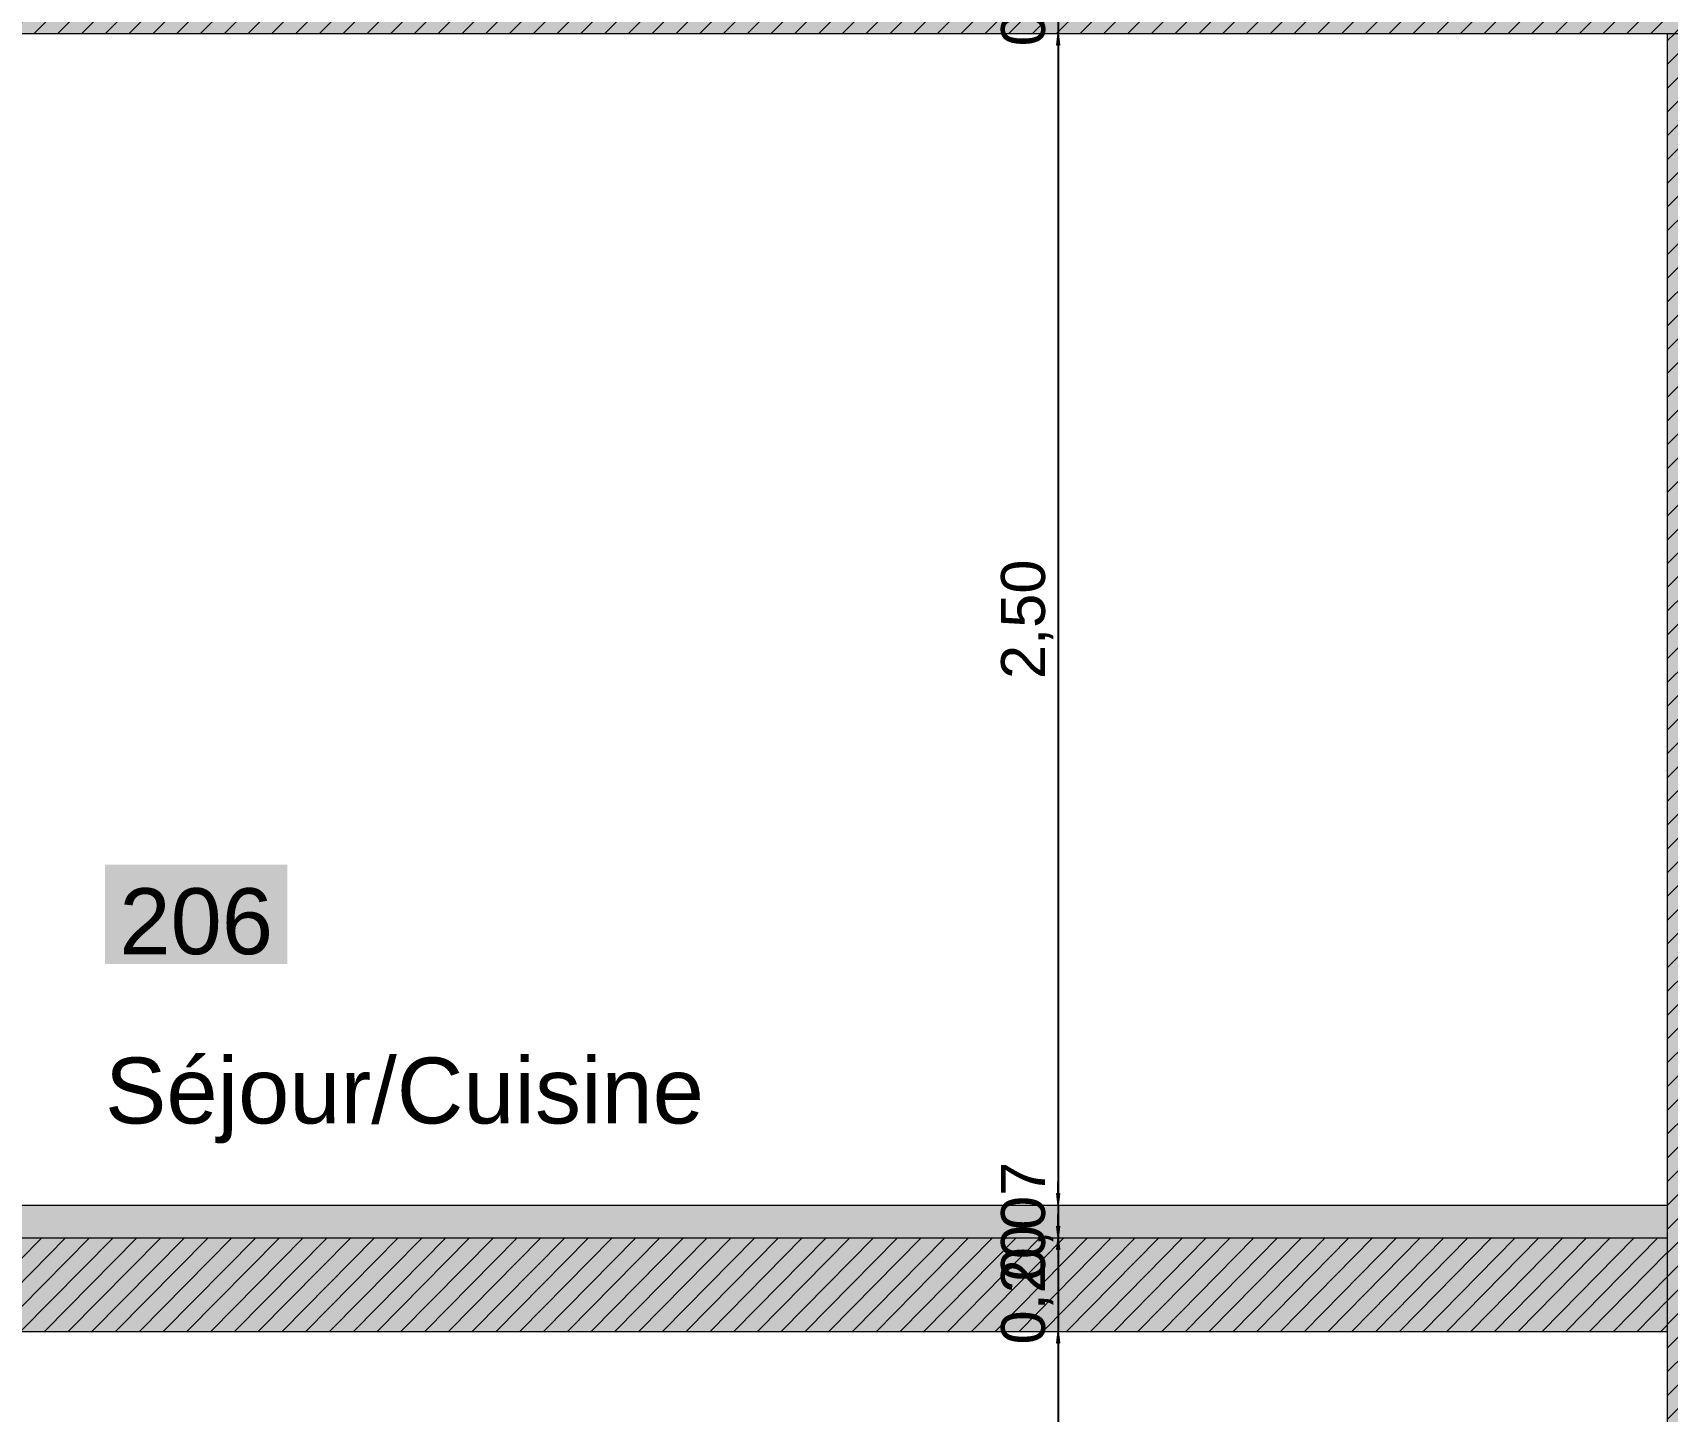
# Model space of a CAD drawing. Header units: metres. Extents: x 1838950 to 1842843, y 5171318 to 5174224.
# Drawn here: x 1840942.728 to 1840946.215, y 5171446.902 to 5171449.844 of the extents above; entities that cross this region are included whole.
import ezdxf

# ---------------------------------------------------------------- set-up
doc = ezdxf.new("R2010")
doc.units = ezdxf.units.M
doc.header["$LTSCALE"] = 0.0254
doc.header["$PDMODE"] = 1
doc.header["$PDSIZE"] = -2
doc.layers.get('0').update_dxf_attribs({"lineweight": 18})
doc.layers.get('DEFPOINTS').update_dxf_attribs({"lineweight": 18})
for name, color, linetype, lineweight in [('B GÈnÈral_Hatch', 7, 'Continuous', 5), ('B Général', 7, 'Continuous', 5), ('C ANNOTATIONS-cotation', 7, 'Continuous', 5), ('C ANNOTATIONS-texte', 7, 'Continuous', 5)]:
    doc.layers.add(name, color=color, linetype=linetype, lineweight=lineweight)
doc.styles.add('Arial', font='arial.ttf')
doc.dimstyles.new('100é', dxfattribs={"dimtxt": 302.065972, "dimasz": 0.000124023, "dimexe": 0, "dimexo": 2.5e-06, "dimgap": 1e-07, "dimtad": 1, "dimzin": 3, "dimtxsty": 'Arial', "dimblk": 'VW_FILLEDARROW-2', "dimblk1": 'VW_FILLEDARROW-2', "dimblk2": 'VW_FILLEDARROW-2', "dimcen": 0, "dimdle": 1e-06, "dimazin": 0, "dimtfac": 1, "dimtix": 1, "dimtmove": 0, "dimatfit": 0, "dimldrblk": 'VW_FILLEDARROW-2', "dimfxl": 1, "dimfrac": 2, "dimtolj": 1, "dimtzin": 3, "dimarcsym": 0})
pattern_1 = [(45, (0, 0), (0.02425347222222, -0.02645833333333), [])]

# ---------------------------------------------------------------- blocks, each defined once
blk = doc.blocks.new('VW_FILLEDARROW-2')
at = {"linetype": 'Continuous', "lineweight": 0, "transparency": 16777216}
blk.add_hatch(color=0, dxfattribs=at).paths.add_polyline_path([(-1, 0.12), (0, 0), (-1, -0.12)])
at = {"color": 0, "lineweight": 20, "transparency": 16777216, "flags": 128}
blk.add_lwpolyline([(-1, 0.12), (0, 0), (-1, -0.12)], close=True, dxfattribs=at)
blk = doc.blocks.new('*D1781')
at = {"layer": 'C ANNOTATIONS-cotation', "color": 0, "linetype": 'Continuous', "lineweight": -2, "transparency": 16777216}
for p, q in [((1840944.9159, 5171450.0668), (1840944.9159, 5171450.0916)), ((1840944.9159, 5171450.042), (1840944.9159, 5171449.842)), ((1840944.9159, 5171449.8171), (1840944.9159, 5171449.7923))]:
    blk.add_line(p, q, dxfattribs=at)
at = {"layer": 'DEFPOINTS', "color": 0, "linetype": 'Continuous', "transparency": 16777216}
for p in [(1840945.5309, 5171450.042), (1840944.9159, 5171449.842), (1840945.5309, 5171449.842)]:
    blk.add_point(p, dxfattribs=at)
at = {"layer": 'C ANNOTATIONS-cotation', "color": 0, "linetype": 'Continuous', "lineweight": -2, "transparency": 16777216, "xscale": 0.0248046875, "yscale": 0.0248046875, "zscale": 0.0248046875}
for p, rotation in [((1840944.9159, 5171450.042), 270), ((1840944.9159, 5171449.842), 90)]:
    blk.add_blockref('VW_FILLEDARROW-2', p, dxfattribs=dict(at, rotation=rotation))
at = {"layer": 'C ANNOTATIONS-cotation', "color": 0, "linetype": 'Continuous', "lineweight": 5, "transparency": 16777216, "insert": (1840944.8495, 5171449.942), "char_height": 0.09378, "attachment_point": 5, "rotation": 90, "style": 'Arial'}
blk.add_mtext('\\A1;0,20', dxfattribs=at)
blk = doc.blocks.new('*D1782')
at = {"layer": 'C ANNOTATIONS-cotation', "color": 0, "linetype": 'Continuous', "lineweight": -2, "transparency": 16777216}
blk.add_line((1840944.9159, 5171449.8171), (1840944.9159, 5171447.3668), dxfattribs=at)
at = {"layer": 'DEFPOINTS', "color": 0, "linetype": 'Continuous', "transparency": 16777216}
for p in [(1840945.5309, 5171449.842), (1840944.9159, 5171447.342), (1840945.7697, 5171447.342)]:
    blk.add_point(p, dxfattribs=at)
at = {"layer": 'C ANNOTATIONS-cotation', "color": 0, "linetype": 'Continuous', "lineweight": -2, "transparency": 16777216, "xscale": 0.0248046875, "yscale": 0.0248046875, "zscale": 0.0248046875}
for p, rotation in [((1840944.9159, 5171449.842), 90), ((1840944.9159, 5171447.342), 270)]:
    blk.add_blockref('VW_FILLEDARROW-2', p, dxfattribs=dict(at, rotation=rotation))
at = {"layer": 'C ANNOTATIONS-cotation', "color": 0, "linetype": 'Continuous', "lineweight": 5, "transparency": 16777216, "insert": (1840944.8495, 5171448.592), "char_height": 0.09378, "attachment_point": 5, "rotation": 90, "style": 'Arial'}
blk.add_mtext('\\A1;2,50', dxfattribs=at)
blk = doc.blocks.new('*D1783')
at = {"layer": 'C ANNOTATIONS-cotation', "color": 0, "linetype": 'Continuous', "lineweight": -2, "transparency": 16777216}
for p, q in [((1840944.9159, 5171447.3668), (1840944.9159, 5171447.3916)), ((1840944.9159, 5171447.342), (1840944.9159, 5171447.272)), ((1840944.9159, 5171447.2471), (1840944.9159, 5171447.2223))]:
    blk.add_line(p, q, dxfattribs=at)
at = {"layer": 'DEFPOINTS', "color": 0, "linetype": 'Continuous', "transparency": 16777216}
for p in [(1840945.7697, 5171447.342), (1840944.9159, 5171447.272), (1840945.6997, 5171447.272)]:
    blk.add_point(p, dxfattribs=at)
at = {"layer": 'C ANNOTATIONS-cotation', "color": 0, "linetype": 'Continuous', "lineweight": -2, "transparency": 16777216, "xscale": 0.0248046875, "yscale": 0.0248046875, "zscale": 0.0248046875}
for p, rotation in [((1840944.9159, 5171447.342), 270), ((1840944.9159, 5171447.272), 90)]:
    blk.add_blockref('VW_FILLEDARROW-2', p, dxfattribs=dict(at, rotation=rotation))
at = {"layer": 'C ANNOTATIONS-cotation', "color": 0, "linetype": 'Continuous', "lineweight": 5, "transparency": 16777216, "insert": (1840944.8495, 5171447.307), "char_height": 0.09378, "attachment_point": 5, "rotation": 90, "style": 'Arial'}
blk.add_mtext('\\A1;0,07', dxfattribs=at)
blk = doc.blocks.new('*D1784')
at = {"layer": 'C ANNOTATIONS-cotation', "color": 0, "linetype": 'Continuous', "lineweight": -2, "transparency": 16777216}
for p, q in [((1840944.9159, 5171447.2968), (1840944.9159, 5171447.3216)), ((1840944.9159, 5171447.272), (1840944.9159, 5171447.072)), ((1840944.9159, 5171447.0471), (1840944.9159, 5171447.0223))]:
    blk.add_line(p, q, dxfattribs=at)
at = {"layer": 'DEFPOINTS', "color": 0, "linetype": 'Continuous', "transparency": 16777216}
for p in [(1840945.6997, 5171447.272), (1840944.9159, 5171447.072), (1840945.5842, 5171447.072)]:
    blk.add_point(p, dxfattribs=at)
at = {"layer": 'C ANNOTATIONS-cotation', "color": 0, "linetype": 'Continuous', "lineweight": -2, "transparency": 16777216, "xscale": 0.0248046875, "yscale": 0.0248046875, "zscale": 0.0248046875}
for p, rotation in [((1840944.9159, 5171447.272), 270), ((1840944.9159, 5171447.072), 90)]:
    blk.add_blockref('VW_FILLEDARROW-2', p, dxfattribs=dict(at, rotation=rotation))
at = {"layer": 'C ANNOTATIONS-cotation', "color": 0, "linetype": 'Continuous', "lineweight": 5, "transparency": 16777216, "insert": (1840944.8495, 5171447.172), "char_height": 0.09378, "attachment_point": 5, "rotation": 90, "style": 'Arial'}
blk.add_mtext('\\A1;0,20', dxfattribs=at)
blk = doc.blocks.new('*D1785')
at = {"layer": 'C ANNOTATIONS-cotation', "color": 0, "linetype": 'Continuous', "lineweight": -2, "transparency": 16777216}
blk.add_line((1840944.9159, 5171447.0471), (1840944.9159, 5171444.4768), dxfattribs=at)
at = {"layer": 'DEFPOINTS', "color": 0, "linetype": 'Continuous', "transparency": 16777216}
for p in [(1840945.5842, 5171447.072), (1840944.9159, 5171444.452), (1840945.5842, 5171444.452)]:
    blk.add_point(p, dxfattribs=at)
at = {"layer": 'C ANNOTATIONS-cotation', "color": 0, "linetype": 'Continuous', "lineweight": -2, "transparency": 16777216, "xscale": 0.0248046875, "yscale": 0.0248046875, "zscale": 0.0248046875}
for p, rotation in [((1840944.9159, 5171447.072), 90), ((1840944.9159, 5171444.452), 270)]:
    blk.add_blockref('VW_FILLEDARROW-2', p, dxfattribs=dict(at, rotation=rotation))
at = {"layer": 'C ANNOTATIONS-cotation', "color": 0, "linetype": 'Continuous', "lineweight": 5, "transparency": 16777216, "insert": (1840944.8495, 5171445.762), "char_height": 0.09378, "attachment_point": 5, "rotation": 90, "style": 'Arial'}
blk.add_mtext('\\A1;2,62', dxfattribs=at)

msp = doc.modelspace()

# ---------------------------------------------------------------- hatches: boundary and pattern name
at = {"layer": 'B GÈnÈral_Hatch', "linetype": 'Continuous', "lineweight": 0, "true_color": 0xffffff}
for points in [[(1840966.2398, 5171450.042), (1840966.2398, 5171450.242), (1840939.6901, 5171450.242), (1840939.6901, 5171450.042), (1840939.5301, 5171450.042), (1840939.6901, 5171449.842), (1840966.2398, 5171449.842), (1840966.3998, 5171450.042), (1840966.2398, 5171450.042)], [(1840966.2398, 5171449.842), (1840966.3998, 5171450.042), (1840939.5301, 5171450.042), (1840939.6901, 5171449.842), (1840966.2398, 5171449.842)], [(1840946.2153, 5171449.842), (1840946.3953, 5171449.842), (1840946.3953, 5171444.452), (1840946.2153, 5171444.452), (1840946.2153, 5171449.842)], [(1840946.3953, 5171449.842), (1840946.2153, 5171449.842), (1840946.2153, 5171444.452), (1840946.3953, 5171444.452), (1840946.3953, 5171449.842)], [(1840942.8822, 5171447.8566), (1840943.2715, 5171447.8566), (1840943.2715, 5171448.0682), (1840942.8822, 5171448.0682), (1840942.8822, 5171447.8566)], [(1840939.7901, 5171447.272), (1840939.6901, 5171447.272), (1840939.6901, 5171447.072), (1840946.2153, 5171447.072), (1840946.2153, 5171447.342), (1840939.7901, 5171447.342), (1840939.7901, 5171447.272)], [(1840946.2153, 5171447.272), (1840939.6901, 5171447.272), (1840939.6901, 5171447.072), (1840946.2153, 5171447.072), (1840946.2153, 5171447.272)]]:
    msp.add_hatch(color=7, dxfattribs=at).paths.add_polyline_path(points)
at = {"layer": 'B GÈnÈral_Hatch', "linetype": 'Continuous', "lineweight": 5}
h = msp.add_hatch(dxfattribs=at)
h.set_pattern_fill('50_BETON', style=0, pattern_type=2)
h.set_pattern_definition(pattern_1)
h.paths.add_polyline_path([(1840966.2398, 5171449.842), (1840966.3998, 5171450.042), (1840939.5301, 5171450.042), (1840939.6901, 5171449.842)])
h = msp.add_hatch(dxfattribs=at)
h.set_pattern_fill('50_BETON', style=0, pattern_type=2)
h.set_pattern_definition(pattern_1)
h.paths.add_polyline_path([(1840946.3953, 5171449.842), (1840946.2153, 5171449.842), (1840946.2153, 5171444.452), (1840946.3953, 5171444.452)])
h = msp.add_hatch(dxfattribs=at)
h.set_pattern_fill('50_BETON', style=0, pattern_type=2)
h.set_pattern_definition(pattern_1)
h.paths.add_polyline_path([(1840946.2153, 5171447.272), (1840939.6901, 5171447.272), (1840939.6901, 5171447.072), (1840946.2153, 5171447.072)])

# ---------------------------------------------------------------- linework, layer by layer
at = {"layer": 'B Général', "color": 7, "linetype": 'Continuous', "lineweight": 5}
for p, q in [((1840939.7901, 5171449.842), (1840966.1398, 5171449.842)), ((1840939.7901, 5171449.842), (1840946.2153, 5171449.842)), ((1840946.2153, 5171449.842), (1840946.2153, 5171447.342)), ((1840939.7901, 5171447.342), (1840946.2153, 5171447.342)), ((1840939.7901, 5171447.342), (1840946.2153, 5171447.342)), ((1840939.7901, 5171447.272), (1840946.2153, 5171447.272)), ((1840939.7901, 5171447.072), (1840946.2153, 5171447.072)), ((1840939.7901, 5171447.072), (1840946.2153, 5171447.072)), ((1840946.2153, 5171447.072), (1840946.2153, 5171444.452))]:
    msp.add_line(p, q, dxfattribs=at)
at = {"layer": 'B Général', "color": 7, "linetype": 'Continuous', "lineweight": 18}
msp.add_line((1840946.2153, 5171449.842), (1840946.2153, 5171444.452), dxfattribs=at)

# ---------------------------------------------------------------- texts
at = {"layer": 'B Général', "color": 7, "insert": (1840943.0768, 5171448.018), "char_height": 0.14067, "attachment_point": 2, "line_spacing_factor": 0.901009, "style": 'Arial'}
msp.add_mtext('206', dxfattribs=at)
at = {"layer": 'C ANNOTATIONS-texte', "color": 7, "insert": (1840942.8822, 5171447.6568), "char_height": 0.140667, "attachment_point": 1, "rotation": 0, "line_spacing_factor": 0.901009, "style": 'Arial'}
msp.add_mtext('Séjour/Cuisine', dxfattribs=at)

# ---------------------------------------------------------------- dimensions: what is measured, and where the dimension line sits
at = {"layer": 'C ANNOTATIONS-cotation', "color": 7, "linetype": 'Continuous', "lineweight": 5}
for base, p1, p2, picture, middle in [((1840944.9159, 5171449.842), (1840945.5309, 5171450.042), (1840945.5309, 5171449.842), '*D1781', (1840944.8495, 5171449.942)), ((1840944.9159, 5171447.342), (1840945.5309, 5171449.842), (1840945.7697, 5171447.342), '*D1782', (1840944.8495, 5171448.592)), ((1840944.9159, 5171447.272), (1840945.7697, 5171447.342), (1840945.6997, 5171447.272), '*D1783', (1840944.8495, 5171447.307)), ((1840944.9159, 5171447.072), (1840945.6997, 5171447.272), (1840945.5842, 5171447.072), '*D1784', (1840944.8495, 5171447.172)), ((1840944.9159, 5171444.452), (1840945.5842, 5171447.072), (1840945.5842, 5171444.452), '*D1785', (1840944.8495, 5171445.762))]:
    dim = msp.add_linear_dim(base=base, p1=p1, p2=p2, angle=270, dimstyle='100é', override={"dimtxt": 0.093778, "dimasz": 0.024805, "dimgap": 0.01, "dimpost": '<>', "dimtxsty": 'Arial', "dimdle": 0.0002, "dimse1": 1, "dimse2": 1, "dimtmove": 2}, dxfattribs=at)
    dim.commit()
    dim.dimension.update_dxf_attribs({"geometry": picture, "text_midpoint": middle})

doc.saveas('drawing.dxf')
